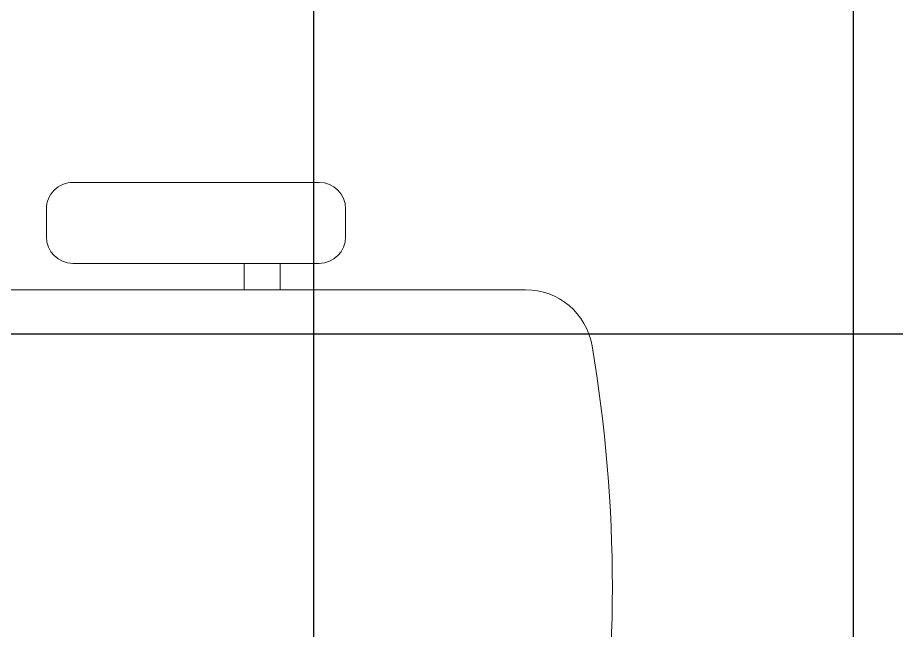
# Model space of a CAD drawing. Extents: x -12260 to 57327, y -29287 to 19916.
# Drawn here: x 38156 to 38808, y 7115 to 7570 of the extents above; entities that cross this region are included whole.
import ezdxf

# ---------------------------------------------------------------- set-up
doc = ezdxf.new("R2010")
doc.units = 0
doc.header["$LTSCALE"] = 0.25
doc.linetypes.add('DASHDOT', pattern=[25.4, 12.7, -6.35, 0, -6.35])
doc.layers.add('01-First Floor-FUR$0$FALSE CEILING', color=251, linetype='Continuous')
doc.layers.add('01-First Floor-FUR$0$LOADING', color=253, linetype='Continuous', lineweight=5)
doc.layers.add('E-LITE-CLNG-CNDT', color=6, linetype='DASHDOT', lineweight=35)

# ---------------------------------------------------------------- blocks, each defined once
blk = doc.blocks.new('01-First Floor-FUR$0$GF21018-P')
at = {"color": 0}
for p, q in [((-0.2207, 0.47563), (-0.2207, 0.0675)), ((-0.2806, 0.34221), (-0.25983, 0.34221)), ((-0.30021, 0.32259), (-0.30021, 0.14)), ((-0.24021, 0.32259), (-0.24021, 0.14)), ((-0.24021, 0.29372), (-0.2207, 0.29372)), ((-0.24021, 0.26708), (-0.2207, 0.26708)), ((-0.2806, 0.12039), (-0.25983, 0.12039))]:
    blk.add_line(p, q, dxfattribs=at)
for centre, radius, start, end in [((-0.0001, -0.52948), 1.06948, 80.36712, 99.63288), ((-0.1707, 0.47563), 0.05, 99.63288, 180), ((-0.2806, 0.32259), 0.01962, 90, 180), ((-0.25983, 0.32259), 0.01962, 360, 90), ((-0.2806, 0.14), 0.01962, 180, 270), ((-0.25983, 0.14), 0.01962, 270, 360)]:
    blk.add_arc(centre, radius, start, end, dxfattribs=at)
blk = doc.blocks.new('01-First Floor-FUR')
at = {"layer": '01-First Floor-FUR$0$FALSE CEILING', "linetype": 'Continuous'}
for p, q in [((38376, 5535), (38376, 8610)), ((35376, 7335), (39376, 7335))]:
    blk.add_line(p, q, dxfattribs=at)
at = {"layer": '01-First Floor-FUR$0$FALSE CEILING'}
blk.add_line((38776, 5535, -0.1), (38776, 8010, -0.1), dxfattribs=at)
at = {"layer": '01-First Floor-FUR$0$LOADING'}
blk.add_line((38776, 5535, -0.1), (38776, 8010, -0.1), dxfattribs=at)
at = {"layer": '01-First Floor-FUR$0$LOADING', "extrusion": (-7.77426e-06, 2.24021e-05, 1), "xscale": 1000, "yscale": 1000, "zscale": 1000, "rotation": 269.9985892449479}
blk.add_blockref('01-First Floor-FUR$0$GF21018-P', (38057.27, 7147.12, -0.26), dxfattribs=at)

msp = doc.modelspace()

# ---------------------------------------------------------------- block references
at = {"layer": 'E-LITE-CLNG-CNDT'}
msp.add_blockref('01-First Floor-FUR', (0, 0), dxfattribs=at)

doc.saveas('drawing.dxf')
